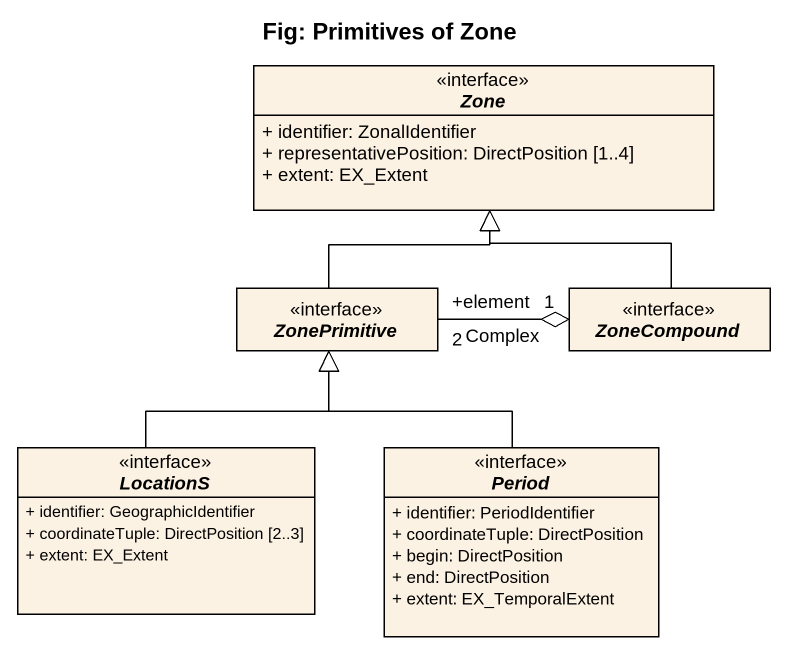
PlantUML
@startuml
title Fig: Primitives of Zone
hide circle
hide empty members
skinparam classAttributeIconSize 0
abstract class Zone <<interface>> {
  + identifier: ZonalIdentifier
  + representativePosition: DirectPosition [1..4]
  + extent: EX_Extent
}
abstract class ZonePrimitive <<interface>>
abstract class ZoneCompound <<interface>>
abstract class LocationS <<interface>> {
  + identifier: GeographicIdentifier
  + coordinateTuple: DirectPosition [2..3]
  + extent: EX_Extent
}
abstract class Period <<interface>> {
  + identifier: PeriodIdentifier
  + coordinateTuple: DirectPosition
  + begin: DirectPosition
  + end: DirectPosition
  + extent: EX_TemporalExtent
}
ZonePrimitive -up-|> Zone
ZonePrimitive "+element\n2" -right-o "1" ZoneCompound : Complex
ZoneCompound -up-|> Zone
LocationS -up-|> ZonePrimitive
Period -up-|> ZonePrimitive
@enduml
